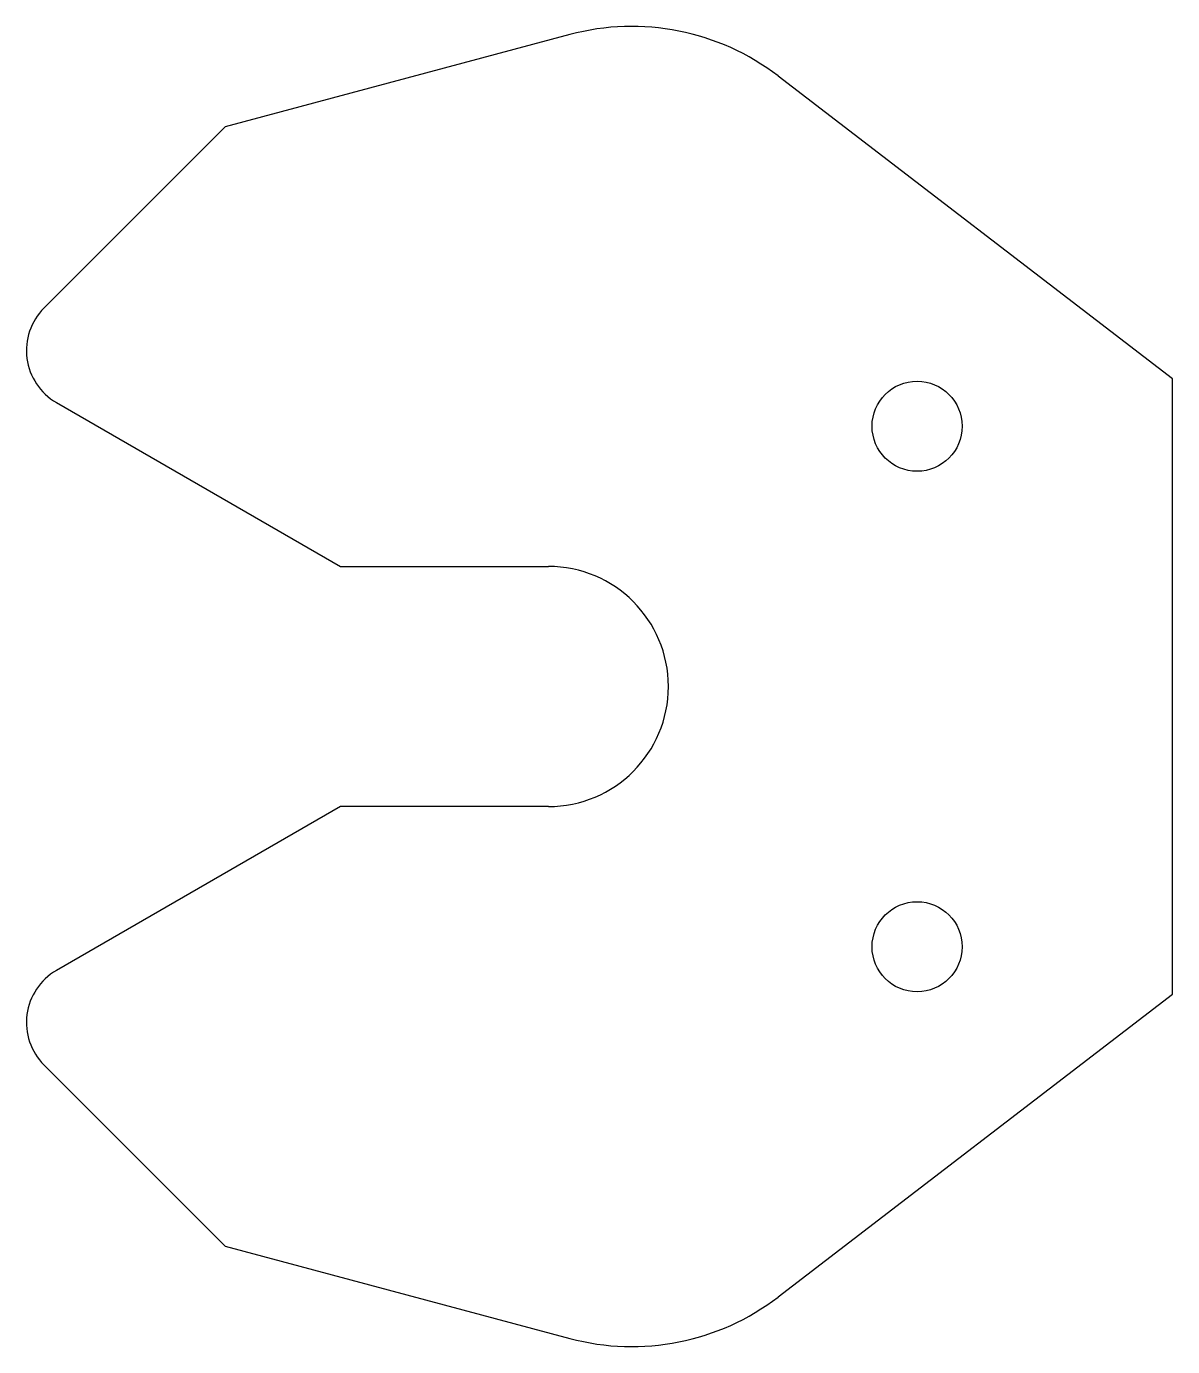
# Model space of a CAD drawing. Header units: millimetres. Extents: x -20.5 to 17.7, y -22 to 22.
import ezdxf

# ---------------------------------------------------------------- set-up
doc = ezdxf.new("R2010")
doc.units = ezdxf.units.MM

msp = doc.modelspace()

# ---------------------------------------------------------------- linework, layer by layer
for p, q in [((-2.379, 21.725), (-13.86, 18.649)), ((17.707, 10.257), (4.561, 20.344)), ((-13.86, 18.649), (-19.899, 12.61)), ((17.707, -10.257), (17.707, 10.257)), ((-19.485, 9.464), (-10.021, 4)), ((-10.021, 4), (-3.093, 4)), ((-10.021, -4), (-19.485, -9.464)), ((-3.093, -4), (-10.021, -4)), ((4.561, -20.344), (17.707, -10.257)), ((-19.899, -12.61), (-13.86, -18.649)), ((-13.86, -18.649), (-2.379, -21.725))]:
    msp.add_line(p, q)
for centre in [(9.194, 8.673), (9.194, -8.673)]:
    msp.add_circle(centre, 1.5)
for centre, radius, start, end in [((-0.309, 13.998), 8, 412.5, 465), ((-18.485, 11.196), 2, 135, 240), ((-3.093, 0), 4, 270, 450), ((-18.485, -11.196), 2, 120, 225), ((-0.309, -13.998), 8, 255, 307.5)]:
    msp.add_arc(centre, radius, start, end)

doc.saveas('drawing.dxf')
